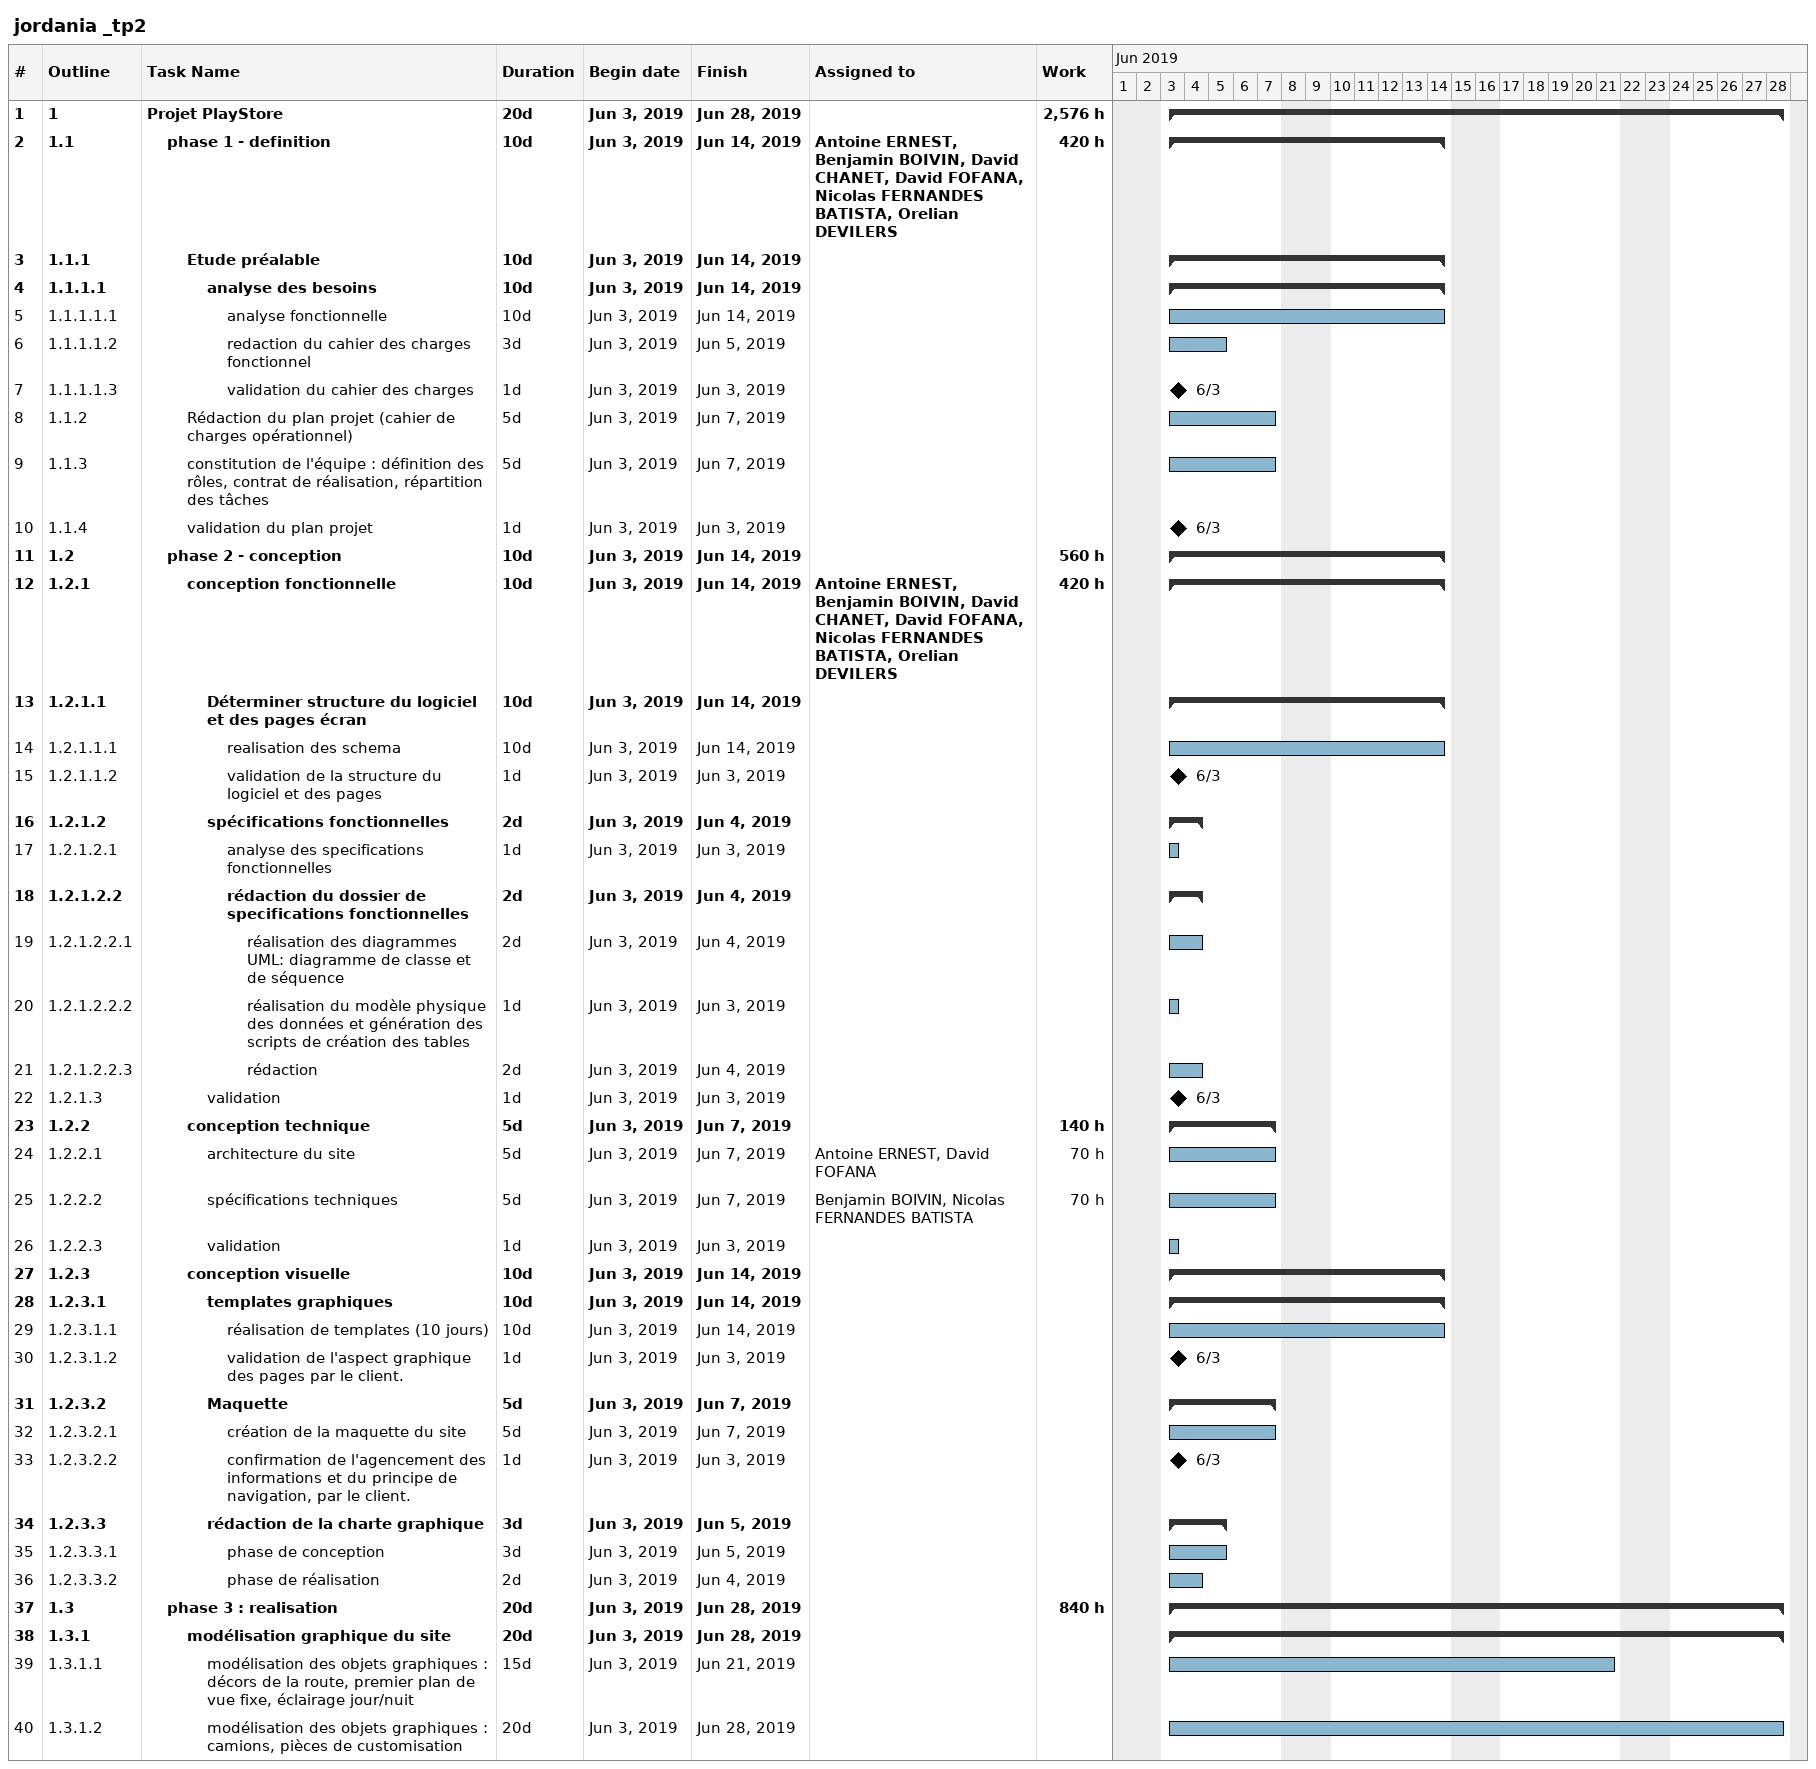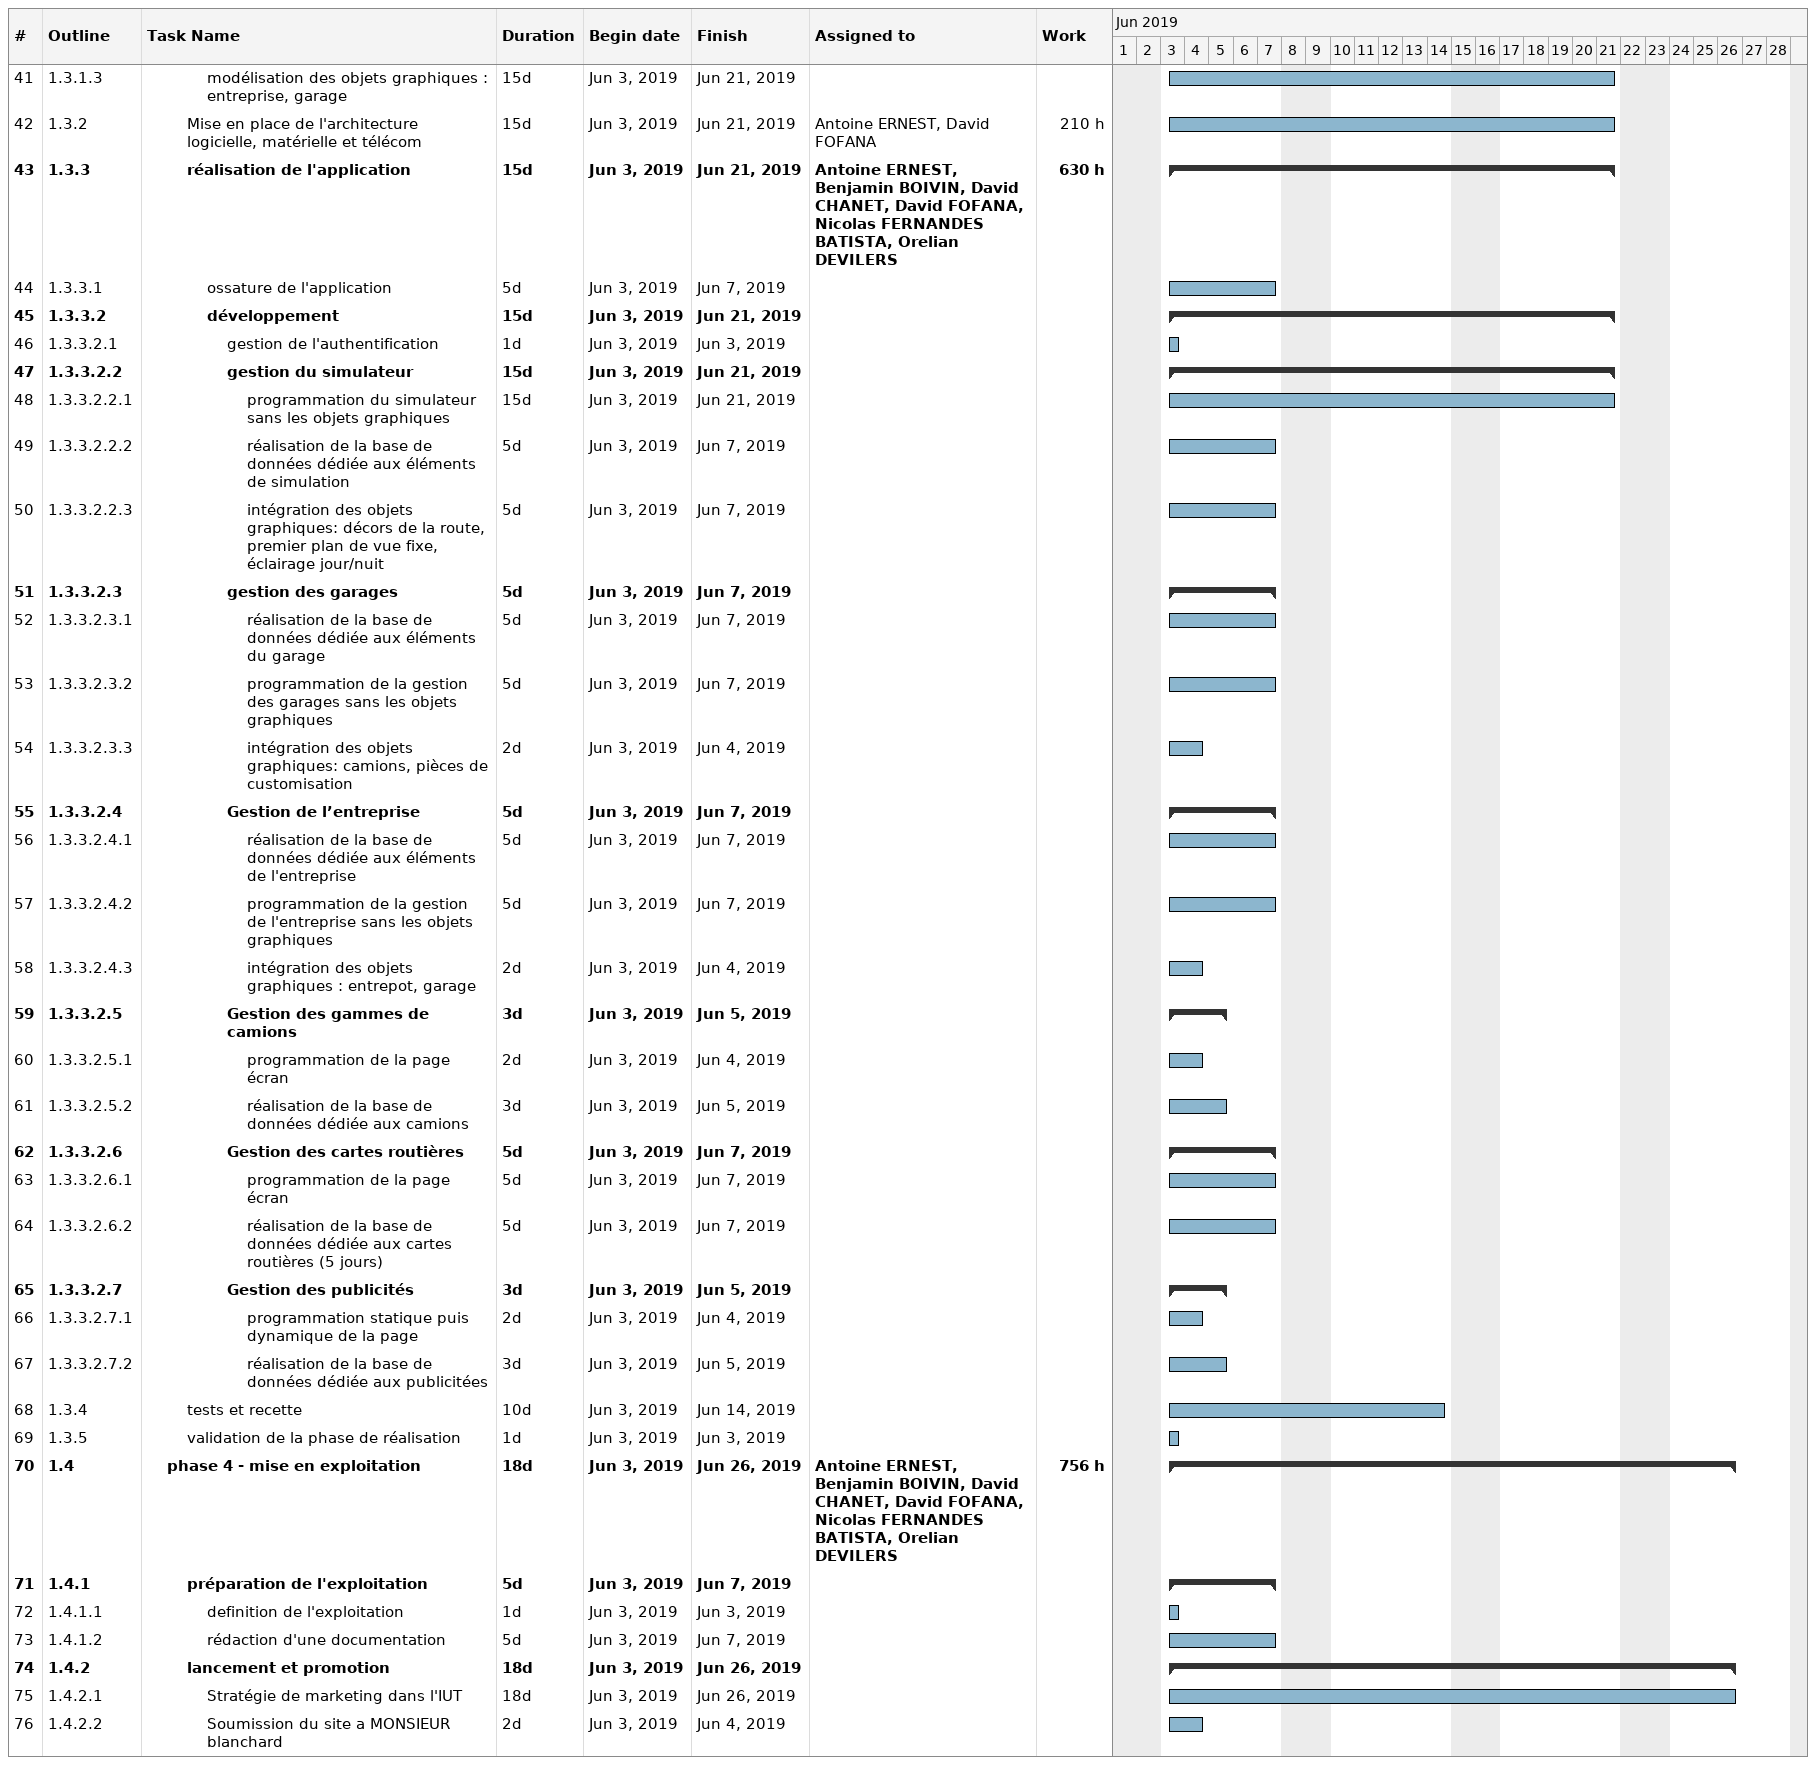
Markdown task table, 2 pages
jordania _tp2

| ID | WBS | Task | Duration | Start | Finish | Resources | Work (h) |
|---|---|---|---|---|---|---|---|
| 1 | 1 | **Projet PlayStore** | 20d | 2019-06-03 | 2019-06-28 |  | 2576 |
| 2 | 1.1 | **phase 1 - definition** | 10d | 2019-06-03 | 2019-06-14 | Antoine ERNEST, Benjamin BOIVIN, David CHANET, David FOFANA, Nicolas FERNANDES BATISTA, Orelian DEVILERS | 420 |
| 3 | 1.1.1 | **Etude préalable** | 10d | 2019-06-03 | 2019-06-14 |  |  |
| 4 | 1.1.1.1 | **analyse des besoins** | 10d | 2019-06-03 | 2019-06-14 |  |  |
| 5 | 1.1.1.1.1 | analyse fonctionnelle | 10d | 2019-06-03 | 2019-06-14 |  |  |
| 6 | 1.1.1.1.2 | redaction du cahier des charges fonctionnel | 3d | 2019-06-03 | 2019-06-05 |  |  |
| 7 | 1.1.1.1.3 | validation du cahier des charges | 1d | 2019-06-03 | 2019-06-03 |  |  |
| 8 | 1.1.2 | Rédaction du plan projet (cahier de charges opérationnel) | 5d | 2019-06-03 | 2019-06-07 |  |  |
| 9 | 1.1.3 | constitution de l'équipe : définition des rôles, contrat de réalisation, répartition des tâches | 5d | 2019-06-03 | 2019-06-07 |  |  |
| 10 | 1.1.4 | validation du plan projet | 1d | 2019-06-03 | 2019-06-03 |  |  |
| 11 | 1.2 | **phase 2 - conception** | 10d | 2019-06-03 | 2019-06-14 |  | 560 |
| 12 | 1.2.1 | **conception fonctionnelle** | 10d | 2019-06-03 | 2019-06-14 | Antoine ERNEST, Benjamin BOIVIN, David CHANET, David FOFANA, Nicolas FERNANDES BATISTA, Orelian DEVILERS | 420 |
| 13 | 1.2.1.1 | **Déterminer structure du logiciel et des pages écran** | 10d | 2019-06-03 | 2019-06-14 |  |  |
| 14 | 1.2.1.1.1 | realisation des schema | 10d | 2019-06-03 | 2019-06-14 |  |  |
| 15 | 1.2.1.1.2 | validation de la structure du logiciel et des pages | 1d | 2019-06-03 | 2019-06-03 |  |  |
| 16 | 1.2.1.2 | **spécifications fonctionnelles** | 2d | 2019-06-03 | 2019-06-04 |  |  |
| 17 | 1.2.1.2.1 | analyse des specifications fonctionnelles | 1d | 2019-06-03 | 2019-06-03 |  |  |
| 18 | 1.2.1.2.2 | **rédaction du dossier de specifications fonctionnelles** | 2d | 2019-06-03 | 2019-06-04 |  |  |
| 19 | 1.2.1.2.2.1 | réalisation des diagrammes UML: diagramme de classe et de séquence | 2d | 2019-06-03 | 2019-06-04 |  |  |
| 20 | 1.2.1.2.2.2 | réalisation du modèle physique des données et génération des scripts de création des tables | 1d | 2019-06-03 | 2019-06-03 |  |  |
| 21 | 1.2.1.2.2.3 | rédaction | 2d | 2019-06-03 | 2019-06-04 |  |  |
| 22 | 1.2.1.3 | validation | 1d | 2019-06-03 | 2019-06-03 |  |  |
| 23 | 1.2.2 | **conception technique** | 5d | 2019-06-03 | 2019-06-07 |  | 140 |
| 24 | 1.2.2.1 | architecture du site | 5d | 2019-06-03 | 2019-06-07 | Antoine ERNEST, David FOFANA | 70 |
| 25 | 1.2.2.2 | spécifications techniques | 5d | 2019-06-03 | 2019-06-07 | Benjamin BOIVIN, Nicolas FERNANDES BATISTA | 70 |
| 26 | 1.2.2.3 | validation | 1d | 2019-06-03 | 2019-06-03 |  |  |
| 27 | 1.2.3 | **conception visuelle** | 10d | 2019-06-03 | 2019-06-14 |  |  |
| 28 | 1.2.3.1 | **templates graphiques** | 10d | 2019-06-03 | 2019-06-14 |  |  |
| 29 | 1.2.3.1.1 | réalisation de templates (10 jours) | 10d | 2019-06-03 | 2019-06-14 |  |  |
| 30 | 1.2.3.1.2 | validation de l'aspect graphique des pages par le client. | 1d | 2019-06-03 | 2019-06-03 |  |  |
| 31 | 1.2.3.2 | **Maquette** | 5d | 2019-06-03 | 2019-06-07 |  |  |
| 32 | 1.2.3.2.1 | création de la maquette du site | 5d | 2019-06-03 | 2019-06-07 |  |  |
| 33 | 1.2.3.2.2 | confirmation de l'agencement des informations et du principe de navigation, par le client. | 1d | 2019-06-03 | 2019-06-03 |  |  |
| 34 | 1.2.3.3 | **rédaction de la charte graphique** | 3d | 2019-06-03 | 2019-06-05 |  |  |
| 35 | 1.2.3.3.1 | phase de conception | 3d | 2019-06-03 | 2019-06-05 |  |  |
| 36 | 1.2.3.3.2 | phase de réalisation | 2d | 2019-06-03 | 2019-06-04 |  |  |
| 37 | 1.3 | **phase 3 : realisation** | 20d | 2019-06-03 | 2019-06-28 |  | 840 |
| 38 | 1.3.1 | **modélisation graphique du site** | 20d | 2019-06-03 | 2019-06-28 |  |  |
| 39 | 1.3.1.1 | modélisation des objets graphiques : décors de la route, premier plan de vue fixe, éclairage jour/nuit | 15d | 2019-06-03 | 2019-06-21 |  |  |
| 40 | 1.3.1.2 | modélisation des objets graphiques : camions, pièces de customisation | 20d | 2019-06-03 | 2019-06-28 |  |  |
| 41 | 1.3.1.3 | modélisation des objets graphiques : entreprise, garage | 15d | 2019-06-03 | 2019-06-21 |  |  |
| 42 | 1.3.2 | Mise en place de l'architecture logicielle, matérielle et télécom | 15d | 2019-06-03 | 2019-06-21 | Antoine ERNEST, David FOFANA | 210 |
| 43 | 1.3.3 | **réalisation de l'application** | 15d | 2019-06-03 | 2019-06-21 | Antoine ERNEST, Benjamin BOIVIN, David CHANET, David FOFANA, Nicolas FERNANDES BATISTA, Orelian DEVILERS | 630 |
| 44 | 1.3.3.1 | ossature de l'application | 5d | 2019-06-03 | 2019-06-07 |  |  |
| 45 | 1.3.3.2 | **développement** | 15d | 2019-06-03 | 2019-06-21 |  |  |
| 46 | 1.3.3.2.1 | gestion de l'authentification | 1d | 2019-06-03 | 2019-06-03 |  |  |
| 47 | 1.3.3.2.2 | **gestion du simulateur** | 15d | 2019-06-03 | 2019-06-21 |  |  |
| 48 | 1.3.3.2.2.1 | programmation du simulateur sans les objets graphiques | 15d | 2019-06-03 | 2019-06-21 |  |  |
| 49 | 1.3.3.2.2.2 | réalisation de la base de données dédiée aux éléments de simulation | 5d | 2019-06-03 | 2019-06-07 |  |  |
| 50 | 1.3.3.2.2.3 | intégration des objets graphiques: décors de la route, premier plan de vue fixe, éclairage jour/nuit | 5d | 2019-06-03 | 2019-06-07 |  |  |
| 51 | 1.3.3.2.3 | **gestion des garages** | 5d | 2019-06-03 | 2019-06-07 |  |  |
| 52 | 1.3.3.2.3.1 | réalisation de la base de données dédiée aux éléments du garage | 5d | 2019-06-03 | 2019-06-07 |  |  |
| 53 | 1.3.3.2.3.2 | programmation de la gestion des garages sans les objets graphiques | 5d | 2019-06-03 | 2019-06-07 |  |  |
| 54 | 1.3.3.2.3.3 | intégration des objets graphiques: camions, pièces de customisation | 2d | 2019-06-03 | 2019-06-04 |  |  |
| 55 | 1.3.3.2.4 | **Gestion de l’entreprise** | 5d | 2019-06-03 | 2019-06-07 |  |  |
| 56 | 1.3.3.2.4.1 | réalisation de la base de données dédiée aux éléments de l'entreprise | 5d | 2019-06-03 | 2019-06-07 |  |  |
| 57 | 1.3.3.2.4.2 | programmation de la gestion de l'entreprise sans les objets graphiques | 5d | 2019-06-03 | 2019-06-07 |  |  |
| 58 | 1.3.3.2.4.3 | intégration des objets graphiques : entrepot, garage | 2d | 2019-06-03 | 2019-06-04 |  |  |
| 59 | 1.3.3.2.5 | **Gestion des gammes de camions** | 3d | 2019-06-03 | 2019-06-05 |  |  |
| 60 | 1.3.3.2.5.1 | programmation de la page écran | 2d | 2019-06-03 | 2019-06-04 |  |  |
| 61 | 1.3.3.2.5.2 | réalisation de la base de données dédiée aux camions | 3d | 2019-06-03 | 2019-06-05 |  |  |
| 62 | 1.3.3.2.6 | **Gestion des cartes routières** | 5d | 2019-06-03 | 2019-06-07 |  |  |
| 63 | 1.3.3.2.6.1 | programmation de la page écran | 5d | 2019-06-03 | 2019-06-07 |  |  |
| 64 | 1.3.3.2.6.2 | réalisation de la base de données dédiée aux cartes routières (5 jours) | 5d | 2019-06-03 | 2019-06-07 |  |  |
| 65 | 1.3.3.2.7 | **Gestion des publicités** | 3d | 2019-06-03 | 2019-06-05 |  |  |
| 66 | 1.3.3.2.7.1 | programmation statique puis dynamique de la page | 2d | 2019-06-03 | 2019-06-04 |  |  |
| 67 | 1.3.3.2.7.2 | réalisation de la base de données dédiée aux publicitées | 3d | 2019-06-03 | 2019-06-05 |  |  |
| 68 | 1.3.4 | tests et recette | 10d | 2019-06-03 | 2019-06-14 |  |  |
| 69 | 1.3.5 | validation de la phase de réalisation | 1d | 2019-06-03 | 2019-06-03 |  |  |
| 70 | 1.4 | **phase 4 - mise en exploitation** | 18d | 2019-06-03 | 2019-06-26 | Antoine ERNEST, Benjamin BOIVIN, David CHANET, David FOFANA, Nicolas FERNANDES BATISTA, Orelian DEVILERS | 756 |
| 71 | 1.4.1 | **préparation de l'exploitation** | 5d | 2019-06-03 | 2019-06-07 |  |  |
| 72 | 1.4.1.1 | definition de l'exploitation | 1d | 2019-06-03 | 2019-06-03 |  |  |
| 73 | 1.4.1.2 | rédaction d'une documentation | 5d | 2019-06-03 | 2019-06-07 |  |  |
| 74 | 1.4.2 | **lancement et promotion** | 18d | 2019-06-03 | 2019-06-26 |  |  |
| 75 | 1.4.2.1 | Stratégie de marketing dans l'IUT | 18d | 2019-06-03 | 2019-06-26 |  |  |
| 76 | 1.4.2.2 | Soumission du site a MONSIEUR blanchard | 2d | 2019-06-03 | 2019-06-04 |  |  |
